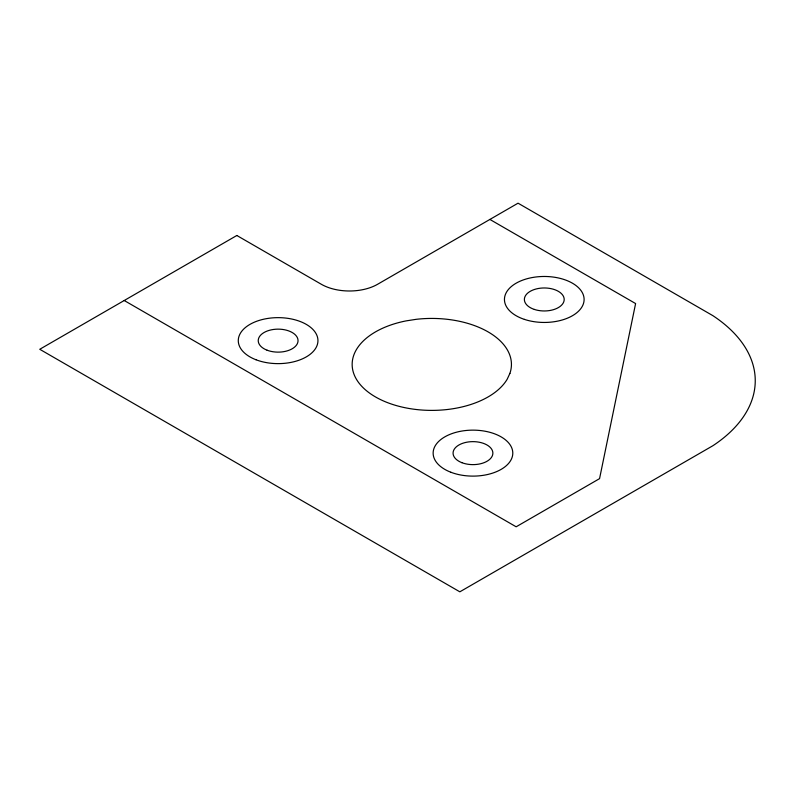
<?xml version="1.0" encoding="UTF-8"?>
<svg xmlns="http://www.w3.org/2000/svg" width="795" height="795" viewBox="0 0 795 795"><rect width="100%" height="100%" fill="white"/><g stroke="black" fill="none" stroke-linecap="round" stroke-linejoin="round"><path stroke-width="1.19" d="M489.899 219.44L635.603 303.561L599.559 478.64L516.154 526.797L124.219 300.51M509.903 373.382L507.2 379.195A79.639 45.981 0 0 1 375.478 396.924A79.639 45.981 0 0 1 406.195 320.872L416.252 319.312A79.639 45.981 0 0 1 509.903 373.382M236.84 235.489L39.75 349.283L459.838 591.818L712.896 445.717A170.915 98.679 0 0 0 712.896 315.675L518.052 203.182L377.625 284.262A39.82 22.985 0 0 1 321.309 284.262L236.84 235.489M524.372 319.371A39.82 22.985 0 0 0 584.106 299.467A39.82 22.985 0 0 0 524.372 279.552A39.82 22.985 0 0 0 524.372 319.371M267.07 350.197A19.905 11.498 0 0 0 297.996 341.393A19.905 11.498 0 0 0 269.316 330.332A19.905 11.498 0 0 0 267.07 350.197M534.329 309.424A19.905 11.498 0 0 0 564.192 299.467A19.905 11.498 0 0 0 534.329 289.509A19.905 11.498 0 0 0 534.329 309.424M461.905 462.69A19.905 11.498 0 0 0 492.83 453.885A19.905 11.498 0 0 0 464.161 442.825A19.905 11.498 0 0 0 461.905 462.69M450.845 472.24A39.82 22.985 0 0 0 512.705 454.631A39.82 22.985 0 0 0 455.356 432.51A39.82 22.985 0 0 0 450.845 472.24M256 359.757A39.82 22.985 0 0 0 317.861 342.138A39.82 22.985 0 0 0 260.512 320.017A39.82 22.985 0 0 0 256 359.757"/></g></svg>
